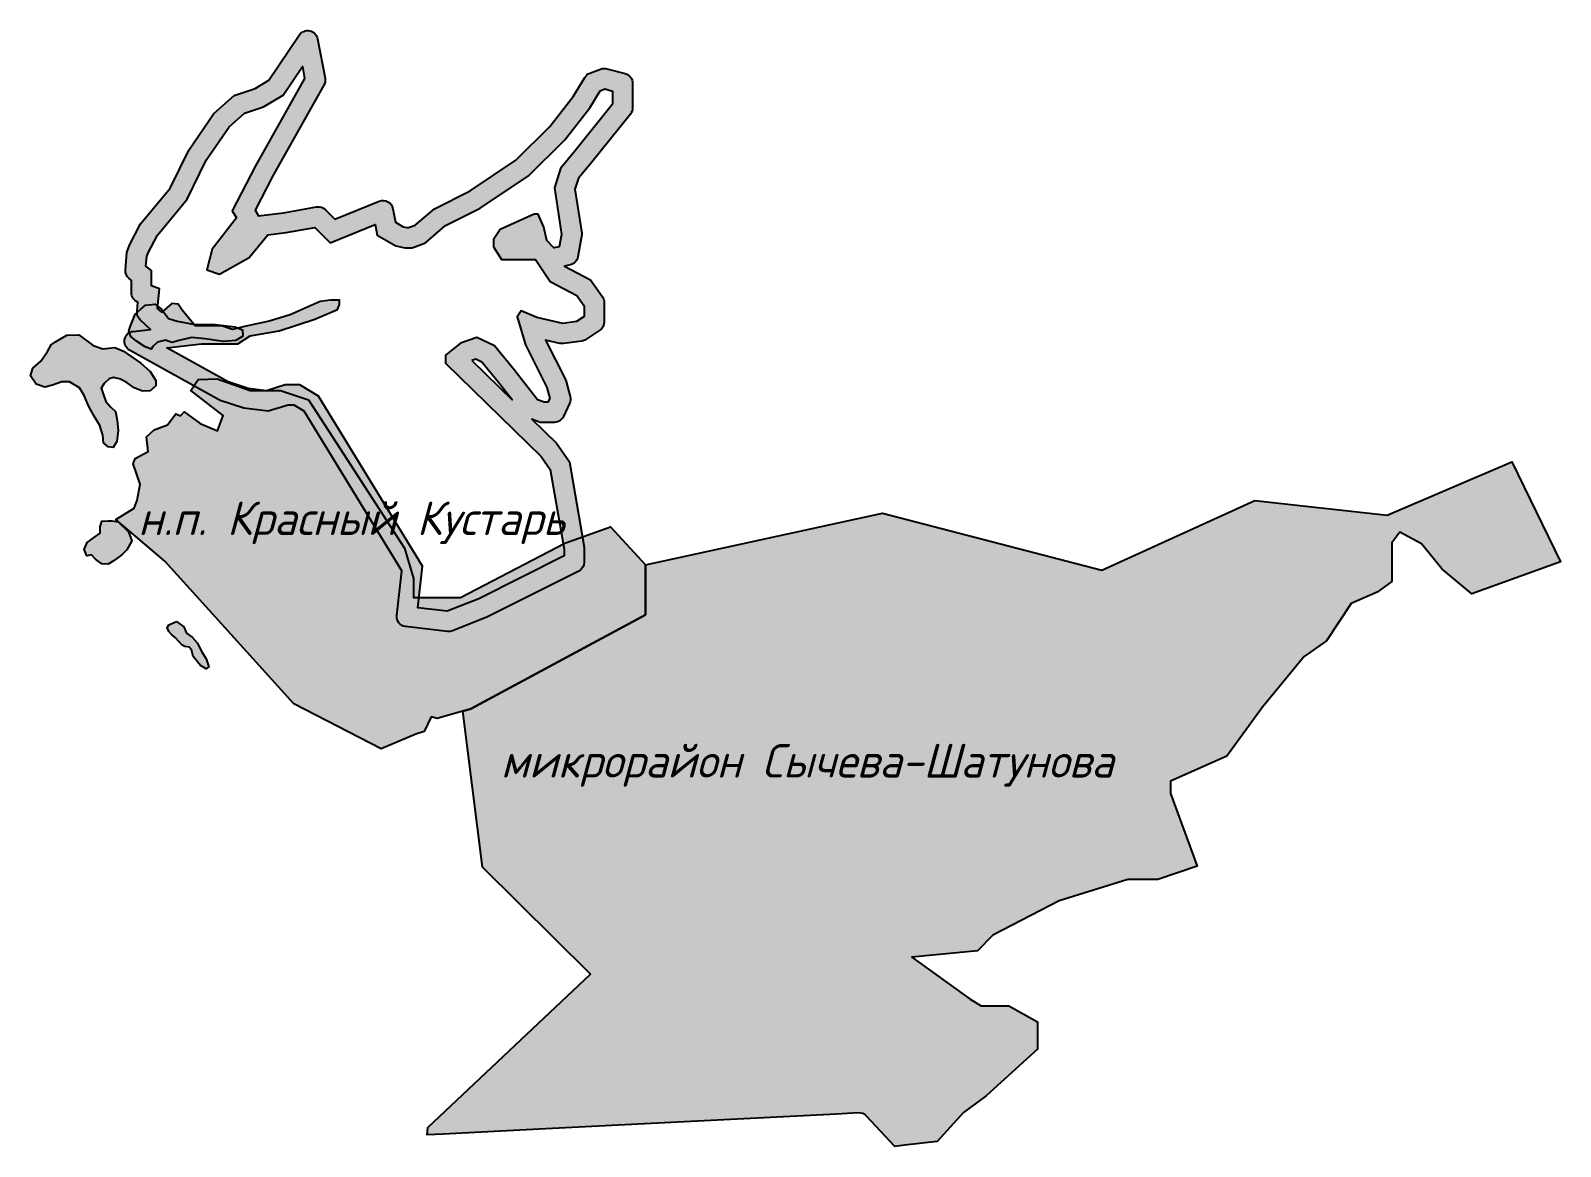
# Model space of a CAD drawing. Header units: millimetres. Extents: x 2240590 to 2246773, y 376344 to 383836.
# Drawn here: x 2244344 to 2246624, y 378895 to 380558 of the extents above; entities that cross this region are included whole.
import ezdxf

# ---------------------------------------------------------------- set-up
doc = ezdxf.new("R2010")
doc.units = ezdxf.units.MM
doc.layers.add('граница_н_п', color=7, linetype='Continuous', true_color=0x000000, transparency=0.5)
doc.layers.add('граница_н_п_штриховка', color=190, linetype='Continuous', transparency=0.8)
doc.layers.add('обозначения н_п', color=7, linetype='Continuous', lineweight=50)
doc.layers.add('ограничения_лесозащитная полоса', color=109, linetype='Continuous')
doc.layers.add('пруды_штриховка', color=127, linetype='Continuous')
doc.layers.add('пруды', color=7, linetype='Continuous', true_color=0x000000)
doc.styles.add('GOST-2.304_Type-B_italic', font='GOST Common Italic.ttf')

msp = doc.modelspace()

# ---------------------------------------------------------------- hatches: boundary and pattern name
at = {"layer": 'граница_н_п_штриховка'}
h = msp.add_hatch(color=256, dxfattribs=at)
h.dxf.hatch_style = 1
h.paths.add_polyline_path([(2244593.790165911, 380038.3515485144), (2244621.779379082, 380039.0317223003), (2244671.371025504, 380022.1297256176), (2244716.453905037, 380022.1297256176), (2244758.344622036, 380008.1460137536), (2244793.902341123, 379953.0450348335), (2244901.294589169, 379786.6277800775), (2244914.819692497, 379741.5557206675), (2244914.819692497, 379713.385657941), (2244984.698195685, 379713.385657941), (2245140.234888387, 379794.5153648776), (2245207.958605048, 379818.8321917471), (2245260.253168063, 379762.1934209081), (2245260.253168063, 379687.2558896181), (2245000.099701679, 379547.2554150318), (2244949.809608823, 379532.8572434604), (2244940.961972989, 379535.3844897067), (2244930.535569913, 379513.5880204508), (2244918.092010786, 379509.7268669272), (2244866.475482611, 379487.7747831653), (2244736.29633319, 379555.0152765098), (2244619.280539613, 379684.2589286467), (2244543.744625553, 379767.6881573205), (2244471.085909021, 379829.5405824318), (2244498.527867145, 379846.6034455363), (2244502.834445246, 379858.6099244441), (2244507.08030153, 379882.222266929), (2244496.730501361, 379912.7334300561), (2244499.649819488, 379920.4282396643), (2244519.287255118, 379930.7753474071), (2244516.899486436, 379953.0615408246), (2244528.045209498, 379963.1435685167), (2244547.948886941, 379970.5725492605), (2244560.601445248, 379987.1490381954), (2244567.571375662, 379984.3282569776), (2244572.881265017, 379990.3007950698), (2244596.445066755, 379972.7149052636), (2244622.33217863, 379961.9312391322), (2244630.862522494, 379984.8297997699), (2244582.577314914, 380021.7486117444)])
h = msp.add_hatch(color=256, dxfattribs=at)
h.dxf.hatch_style = 1
edge = h.paths.add_edge_path()
edge.add_line((2245260.253168063, 379762.1934209081), (2245613.645582523, 379838.82365893))
edge.add_line((2245613.645582523, 379838.82365893), (2245940.617239797, 379753.8560898704))
edge.add_line((2245940.617239797, 379753.8560898704), (2246168.46435909, 379858.1188979935))
edge.add_line((2246168.46435909, 379858.1188979935), (2246365.856827155, 379835.8826547426))
edge.add_line((2246365.856827155, 379835.8826547426), (2246551.463371729, 379915.6567987511))
edge.add_line((2246551.463371729, 379915.6567987511), (2246623.927854001, 379766.6234027728))
edge.add_line((2246623.927854001, 379766.6234027728), (2246492.111999393, 379719.0153251874))
edge.add_line((2246492.111999393, 379719.0153251874), (2246447.25258933, 379756.2740485888))
edge.add_line((2246447.25258933, 379756.2740485888), (2246416.887009902, 379793.5320231766))
edge.add_line((2246416.887009902, 379793.5320231766), (2246384.450349423, 379810.7816956302))
edge.add_line((2246384.450349423, 379810.7816956302), (2246372.717960189, 379794.9120868305))
edge.add_line((2246372.717960189, 379794.9120868305), (2246372.717960189, 379757.653363429))
edge.add_line((2246372.717960189, 379757.653363429), (2246372.717960189, 379736.9546550611))
edge.add_line((2246372.717960189, 379736.9546550611), (2246350.633902424, 379721.0850462614))
edge.add_line((2246350.633902424, 379721.0850462614), (2246311.985867152, 379704.5257800416))
edge.add_line((2246311.985867152, 379704.5257800416), (2246275.408912932, 379648.6380693463))
edge.add_line((2246275.408912932, 379648.6380693463), (2246242.281892102, 379625.1792336706))
edge.add_line((2246242.281892102, 379625.1792336706), (2246180.005596548, 379549.7280161806))
edge.add_line((2246180.005596548, 379549.7280161806), (2246126.864664822, 379476.5913818453))
edge.add_line((2246126.864664822, 379476.5913818453), (2246042.667793318, 379439.3326584438))
edge.add_line((2246042.667793318, 379439.3326584438), (2246042.667793318, 379421.3933285701))
edge.add_line((2246042.667793318, 379421.3933285701), (2246082.665721292, 379312.8093511801))
edge.add_line((2246082.665721292, 379312.8093511801), (2246024.003775124, 379292.8003002323))
edge.add_line((2246024.003775124, 379292.8003002323), (2245979.144365061, 379292.8003002323))
edge.add_line((2245979.144365061, 379292.8003002323), (2245876.706659718, 379260.945016509))
edge.add_line((2245876.706659718, 379260.945016509), (2245778.01689176, 379209.8871541956))
edge.add_line((2245778.01689176, 379209.8871541956), (2245755.242473644, 379186.4283185198))
edge.add_line((2245755.242473644, 379186.4283185198), (2245657.243066036, 379177.4590279898))
edge.add_line((2245657.243066036, 379177.4590279898), (2245744.033226219, 379114.4822979717))
edge.add_line((2245744.033226219, 379114.4822979717), (2245760.596269543, 379104.8226012079))
edge.add_line((2245760.596269543, 379104.8226012079), (2245802.004812035, 379104.8226012079))
edge.add_line((2245802.004812035, 379104.8226012079), (2245844.793141047, 379080.674108112))
edge.add_line((2245844.793141047, 379080.674108112), (2245844.793141047, 379039.9655999827))
edge.add_line((2245844.793141047, 379039.9655999827), (2245768.187430854, 378970.2787503754))
edge.add_line((2245768.187430854, 378970.2787503754), (2245734.370983855, 378945.4398510456))
edge.add_line((2245734.370983855, 378945.4398510456), (2245695.138410014, 378902.5061297258))
edge.add_line((2245695.138410014, 378902.5061297258), (2245646.590039461, 378896.8290514674))
edge.add_line((2245646.590039461, 378896.8290514674), (2245632.094591144, 378895.1340039601))
edge.add_line((2245632.094591144, 378895.1340039601), (2245589.820271935, 378940.2522901727))
edge.add_arc((2245578.707017146, 378929.735052269), 15.30087334552669, 43.42164420943369, 94.90023911782505)
edge.add_line((2245577.4, 378944.98), (2245544.969989534, 378943.3560057688))
edge.add_line((2245544.969989534, 378943.3560057688), (2245258.789996066, 378928.7299997995))
edge.add_line((2245258.789996066, 378928.7299997995), (2245082.638058826, 378919.755738077))
edge.add_line((2245082.638058826, 378919.755738077), (2244958.674707207, 378913.442446065))
edge.add_line((2244958.674707207, 378913.442446065), (2244934.910322976, 378912.2337235112))
edge.add_line((2244934.910322976, 378912.2337235112), (2244935.717618822, 378923.1044321565))
edge.add_line((2244935.717618822, 378923.1044321565), (2245178.487339226, 379152.0837870601))
edge.add_line((2245178.487339226, 379152.0837870601), (2245017.51274054, 379311.2216582668))
edge.add_line((2245017.51274054, 379311.2216582668), (2244988.284213646, 379543.8726130875))
edge.add_line((2244988.284213646, 379543.8726130875), (2245000.099701679, 379547.2554150318))
edge.add_line((2245000.099701679, 379547.2554150318), (2245260.253168063, 379687.2558896181))
edge.add_line((2245260.253168063, 379687.2558896181), (2245260.253168063, 379762.1934209081))
at = {"layer": 'ограничения_лесозащитная полоса', "transparency": 33554559}
h = msp.add_hatch(color=256, dxfattribs=at)
h.dxf.hatch_style = 1
edge = h.paths.add_edge_path()
edge.add_line((2244487.574387389, 380227.5892836559), (2244491.212191816, 380238.7086579123))
edge.add_line((2244491.212191816, 380238.7086579123), (2244507.888066798, 380270.149971678))
edge.add_line((2244507.888066798, 380270.149971678), (2244552.096676644, 380323.667982469))
edge.add_line((2244552.096676644, 380323.667982469), (2244579.607465999, 380380.3527397751))
edge.add_line((2244579.607465999, 380380.3527397751), (2244617.058413113, 380434.6537945484))
edge.add_line((2244617.058413113, 380434.6537945484), (2244647.411098104, 380461.7937774534))
edge.add_line((2244647.411098104, 380461.7937774534), (2244678.54744411, 380472.034352816))
edge.add_line((2244678.54744411, 380472.034352816), (2244699.036077608, 380484.4628330564))
edge.add_line((2244699.036077608, 380484.4628330564), (2244744.419678028, 380551.7507877412))
edge.add_arc((2244756.855472781, 380543.3632369143), 15.0000000000747, 10.781118066215925, 146.0015790617493, ccw=False)
edge.add_line((2244771.590707019, 380546.1691007608), (2244782.786893621, 380487.371368167))
edge.add_arc((2244768.051659382, 380484.5655043201), 14.99999999986494, -29.405367404366473, 10.781118067526393, ccw=False)
edge.add_line((2244781.119176682, 380477.2007238333), (2244705.35882639, 380342.7772077787))
edge.add_line((2244705.35882639, 380342.7772077787), (2244678.857302503, 380290.685342937))
edge.add_line((2244678.857302503, 380290.685342937), (2244683.824068928, 380282.4062329875))
edge.add_line((2244683.824068928, 380282.4062329875), (2244720.642238707, 380286.918669553))
edge.add_line((2244720.642238707, 380286.918669553), (2244770.218117923, 380295.5182685487))
edge.add_arc((2244772.781784526, 380280.7389717604), 15.00000000014625, 45.01274088882798, 99.84079694548859, ccw=False)
edge.add_line((2244783.386027386, 380291.3479318109), (2244797.344965565, 380277.3952003636))
edge.add_line((2244797.344965565, 380277.3952003636), (2244863.508426381, 380304.092048917))
edge.add_arc((2244869.121212452, 380290.181742216), 14.99999999993665, 10.215397849164617, 111.97399542299931, ccw=False)
edge.add_line((2244883.883432184, 380292.8419806625), (2244887.535393151, 380272.5764851703))
edge.add_line((2244887.535393151, 380272.5764851703), (2244899.291255659, 380265.9749465426))
edge.add_line((2244899.291255659, 380265.9749465426), (2244904.777713744, 380264.7648739009))
edge.add_line((2244904.777713744, 380264.7648739009), (2244907.260549814, 380264.7648739009))
edge.add_line((2244907.260549814, 380264.7648739009), (2244916.942444297, 380268.336545185))
edge.add_line((2244916.942444297, 380268.336545185), (2244945.678600691, 380292.8580665878))
edge.add_line((2244945.678600691, 380292.8580665878), (2244998.859893121, 380319.7350908571))
edge.add_line((2244998.859893121, 380319.7350908571), (2245067.048310898, 380365.438229159))
edge.add_line((2245067.048310898, 380365.438229159), (2245117.898031079, 380415.5792618417))
edge.add_line((2245117.898031079, 380415.5792618417), (2245152.674199294, 380460.2424956523))
edge.add_line((2245152.674199294, 380460.2424956523), (2245169.937085206, 380488.5818948278))
edge.add_arc((2245182.747489656, 380480.7784636702), 15.00000000027783, 111.2472361029833, 148.6524035685549, ccw=False)
edge.add_line((2245177.311593476, 380494.7588439487), (2245193.538233433, 380501.068138002))
edge.add_arc((2245198.974129613, 380487.0877577241), 14.99999999980373, 74.83020165543383, 111.24723610544689, ccw=False)
edge.add_line((2245202.899336579, 380501.5650762006), (2245230.037757545, 380494.2070893474))
edge.add_arc((2245226.112550579, 380479.7297708706), 15.00000000000735, 4.446860657481011e-10, 74.83020165394981, ccw=False)
edge.add_line((2245241.112550579, 380479.7297708708), (2245241.112550579, 380443.2545090175))
edge.add_arc((2245226.112550579, 380443.2545090171), 15, -38.7514179238367, 1.3340013538254425e-09, ccw=False)
edge.add_line((2245237.810585472, 380433.865367435), (2245178.190562457, 380359.584124212))
edge.add_line((2245178.190562457, 380359.584124212), (2245160.528844918, 380338.3314572293))
edge.add_line((2245160.528844918, 380338.3314572293), (2245155.223530287, 380321.7800384502))
edge.add_line((2245155.223530287, 380321.7800384502), (2245165.238282691, 380256.4750667734))
edge.add_arc((2245150.411611388, 380254.2013433757), 15.0000000003432, -10.20544223065292, 8.718591396657075, ccw=False)
edge.add_line((2245165.174293136, 380251.5436700278), (2245159.681757361, 380221.0340674522))
edge.add_arc((2245144.919075613, 380223.6917408006), 14.99999999997946, 282.43738614328765, 349.79455776706254, ccw=False)
edge.add_line((2245148.14966418, 380209.0437615027), (2245139.454007923, 380207.1259483277))
edge.add_line((2245139.454007923, 380207.1259483277), (2245178.164705853, 380186.9158716927))
edge.add_line((2245178.164705853, 380186.9158716927), (2245196.151770548, 380161.7238745712))
edge.add_arc((2245183.944114146, 380153.0076181978), 15.000000000012, -4.446860657481011e-10, 35.526804573082984, ccw=False)
edge.add_line((2245198.944114146, 380153.0076181976), (2245198.944114146, 380124.2731942366))
edge.add_arc((2245183.944114146, 380124.2731942364), 14.99999999953434, -56.45951700147111, 4.446860657481011e-10, ccw=False)
edge.add_line((2245192.232004734, 380111.7707596897), (2245171.452540125, 380097.9960081786))
edge.add_arc((2245163.164649536, 380110.4984427254), 15.00000000009839, 278.0342011302767, 303.5404829997657, ccw=False)
edge.add_line((2245165.261112375, 380095.6456704735), (2245138.36616274, 380091.8494591331))
edge.add_arc((2245136.269699901, 380106.7022313854), 15.00000000042624, 256.91457096034287, 278.0342011300592, ccw=False)
edge.add_line((2245132.873645795, 380092.0917277487), (2245111.512489191, 380097.0568983824))
edge.add_line((2245111.512489191, 380097.0568983824), (2245140.940897127, 380038.2111739199))
edge.add_arc((2245127.524995034, 380031.5019585402), 14.99999999978887, 15.099358012506173, 26.56937072015961, ccw=False)
edge.add_line((2245142.007128279, 380035.4093639007), (2245148.132765159, 380012.7057328936))
edge.add_arc((2245133.650631914, 380008.7983275326), 14.99999999991451, -24.986080671014577, 15.09935801443811, ccw=False)
edge.add_line((2245147.246788369, 380002.4623564442), (2245138.202300821, 379983.0540816831))
edge.add_arc((2245124.606144366, 379989.3900527715), 14.99999999991061, 270, 335.01391932898537, ccw=False)
edge.add_line((2245124.606144366, 379974.3900527715), (2245103.625929457, 379974.3900527715))
edge.add_line((2245103.625929457, 379974.3900527715), (2245090.81621631, 379979.2552459617))
edge.add_line((2245090.81621631, 379979.2552459617), (2245127.819608824, 379943.1682044939))
edge.add_line((2245127.819608824, 379943.1682044939), (2245146.888188296, 379915.7234542661))
edge.add_line((2245146.888188296, 379915.7234542661), (2245169.034027997, 379788.1897010021))
edge.add_line((2245169.034027997, 379788.1897010021), (2245169.034027997, 379766.1953444514))
edge.add_arc((2245154.034027997, 379766.1953444515), 15, 296.7501789977348, 359.9999999997777, ccw=False)
edge.add_line((2245160.785546459, 379752.8006813927), (2245024.100381939, 379683.9051513087))
edge.add_line((2245024.100381939, 379683.9051513087), (2244972.477486082, 379663.638840131))
edge.add_arc((2244966.996007276, 379677.6014111728), 15.00000000017596, 263.38801059028134, 291.4341662376439, ccw=False)
edge.add_line((2244965.268832038, 379662.7011807819), (2244902.823896118, 379669.9395485271))
edge.add_arc((2244904.551071356, 379684.8397789179), 14.99999999998778, 173.5619329811462, 263.38801059197147, ccw=False)
edge.add_line((2244889.64566675, 379686.521716345), (2244897.161794762, 379753.1299785201))
edge.add_line((2244897.161794762, 379753.1299785201), (2244751.529722642, 379991.3262449102))
edge.add_line((2244751.529722642, 379991.3262449102), (2244736.747974922, 380000.1306625191))
edge.add_line((2244736.747974922, 380000.1306625191), (2244728.012719807, 380000.1306625191))
edge.add_line((2244728.012719807, 380000.1306625191), (2244698.204537921, 379991.0994191587))
edge.add_line((2244698.204537921, 379991.0994191587), (2244661.808243902, 379995.4318297111))
edge.add_line((2244661.808243902, 379995.4318297111), (2244626.258087575, 380007.0004623404))
edge.add_line((2244626.258087575, 380007.0004623404), (2244491.42950406, 380082.052678294))
edge.add_arc((2244498.725097985, 380095.1589481402), 15.00000000008931, 96.4578690611553, 240.8975378441168, ccw=False)
edge.add_line((2244497.03800919, 380110.063770561), (2244522.817801228, 380112.9818058841))
edge.add_line((2244522.817801228, 380112.9818058841), (2244507.352452366, 380127.1833309149))
edge.add_arc((2244517.498005569, 380138.231758414), 14.9999999998372, 174.6684584802345, 227.4393542476022, ccw=False)
edge.add_line((2244502.562900114, 380139.6255392624), (2244503.867521039, 380153.605248567))
edge.add_line((2244503.867521039, 380153.605248567), (2244503.861638463, 380153.6075615026))
edge.add_arc((2244509.350378375, 380167.5672797724), 14.9999999999565, 179.999999999333, 248.536034578753, ccw=False)
edge.add_line((2244494.350378375, 380167.5672797726), (2244494.350378375, 380186.0724654421))
edge.add_line((2244494.350378375, 380186.0724654421), (2244490.962544142, 380188.687693144))
edge.add_arc((2244500.128452903, 380200.5614506199), 15.00000000003308, 174.6932582750593, 232.3337703364052, ccw=False)
edge.add_line((2244485.192745565, 380201.9487668556), (2244487.574387389, 380227.5892836559))
h.paths.add_polyline_path([(2244517.134350677, 380221.4615968278), (2244518.92332922, 380226.9298187605), (2244532.961039883, 380253.3970395805), (2244577.515983311, 380307.334314501), (2244605.599820531, 380365.1998114357), (2244639.722662603, 380414.6753643702), (2244662.736525014, 380435.2533077246), (2244691.17623431, 380444.6069738958), (2244720.225494762, 380462.2283618512), (2244748.931226086, 380504.7888887959), (2244752.29, 380487.1500000001), (2244678.91, 380356.9500000001), (2244644.589999999, 380289.49), (2244650.604208138, 380279.4649079833), (2244614.460554308, 380232.6748740117), (2244606.636177724, 380201.5821534365), (2244625.559915805, 380195.275487104), (2244669.714503148, 380219.9020413549), (2244697.349893461, 380253.8394840016), (2244725.033374596, 380257.2323727107), (2244767.68, 380264.6300000001), (2244790.169999999, 380242.1500000001), (2244857.629999999, 380269.3700000001), (2244860.518442456, 380253.3414284724), (2244888.483254894, 380237.6377070821), (2244901.508653773, 380234.7648739009), (2244912.617633435, 380234.7648739009), (2244932.345690498, 380242.0425957376), (2244962.418083168, 380267.7043721559), (2245014.033961396, 380293.790259663), (2245086.099259002, 380342.0918682154), (2245140.361334658, 380395.5976987142), (2245177.400885027, 380443.1678073053), (2245192.916186166, 380468.638305956), (2245199.811207634, 380471.3192502585), (2245211.112550579, 380468.2551393097), (2245211.112550579, 380448.5296959102), (2245154.954494304, 380378.5617551722), (2245133.736824059, 380353.0301454137), (2245124.499779607, 380324.2125913847), (2245135.205998642, 380254.3986506386), (2245131.927406917, 380236.1869293811), (2245123.670212944, 380234.3658183665), (2245113.105861831, 380245.414095559), (2245108.855835521, 380265.4469278312), (2245100.477212224, 380284.5080934881), (2245094.284316744, 380284.5080934881), (2245043.653098078, 380261.7735391369), (2245034.008483917, 380247.152706578), (2245034.008483917, 380236.2651515992), (2245045.520224204, 380217.2895414933), (2245096.233197267, 380217.2895414933), (2245118.323715914, 380184.3152099068), (2245157.919293421, 380163.6431554464), (2245168.944114146, 380148.2022118198), (2245168.944114146, 380132.3261571054), (2245157.706491538, 380124.8767130555), (2245136.942077282, 380121.9458243219), (2245098.588445228, 380130.8607127386), (2245074.821961467, 380140.5309344485), (2245068.959690382, 380131.8598793523), (2245081.575115012, 380089.8484371334), (2245113.435283955, 380026.140107175), (2245117.74301925, 380010.1742191318), (2245115.047528731, 380004.3900527715), (2245109.131155471, 380004.3900527715), (2245099.219637254, 380008.1544970166), (2245064.844318371, 380052.4893835569), (2245035.567828789, 380088.5944371998), (2245008.989234268, 380101.0843254271), (2244984.654076549, 380092.3986036649), (2244962.366385535, 380074.6494934941), (2244962.366385535, 380062.6197719091), (2245104.819813365, 379923.6940570464), (2245118.465583836, 379904.0541691979), (2245139.034027997, 379785.6043421394), (2245139.034027997, 379775.4323982338), (2245011.841019956, 379711.3213460746), (2244965.001762529, 379692.9330137153), (2244921.133315572, 379698.0180690015), (2244928.126923222, 379759.995732385), (2244773.255243128, 380013.3043300771), (2244745.005492576, 380030.1306625191), (2244723.567806825, 380030.1306625191), (2244695.515228638, 380021.631329636), (2244668.285003493, 380024.8726627977), (2244638.307590194, 380034.6278289475), (2244546.890546199, 380085.5150484741), (2244598.434288195, 380091.3493259427), (2244652.571327716, 380091.3493259427), (2244671.308713865, 380103.4688808563), (2244714.418528121, 380110.8229915778), (2244767.540851318, 380127.9823795577), (2244801.317439479, 380142.5586010077), (2244804.38202705, 380149.9127117293), (2244804.38202705, 380156.6538780389), (2244790.897360829, 380156.6538780389), (2244775.599670654, 380154.5431003729), (2244730.552998581, 380134.8995458579), (2244699.375719298, 380125.2604908129), (2244662.729311391, 380117.0447134704), (2244644.603451346, 380112.9810674329), (2244628.475421831, 380118.4802133944), (2244589.092646207, 380118.4802133944), (2244569.811833779, 380141.6541566112), (2244563.934605845, 380150.4331891742), (2244554.341016649, 380151.6274894162), (2244539.446087101, 380138.4421567813), (2244533.124548675, 380144.2471009183), (2244535.83326417, 380173.272432714), (2244524.350378375, 380177.7873213637), (2244524.350378375, 380200.8127645884), (2244515.827482616, 380207.3919864621)], flags=16)
h.paths.add_polyline_path([(2245001.351365791, 380066.5045912593), (2245061.49160506, 380007.8536633051), (2245041.33634154, 380033.8485151461), (2245016.592040269, 380064.3642749764), (2245007.424612197, 380068.672258676)], flags=16)
at = {"layer": 'пруды_штриховка'}
h = msp.add_hatch(color=256, dxfattribs=at)
h.dxf.hatch_style = 1
h.paths.add_polyline_path([(2244492.110324539, 380117.0371102106), (2244495.165525966, 380124.4824005367), (2244499.748527663, 380135.7455521974), (2244508.722957355, 380143.3816843987), (2244515.215310277, 380149.1087835497), (2244529.154691734, 380150.4450862083), (2244538.893021561, 380143.1908425235), (2244549.586027001, 380129.0640389043), (2244562.570732845, 380125.2459728036), (2244588.588836183, 380120.0314028519), (2244618.820363618, 380120.3367088991), (2244648.440850767, 380116.6732410987), (2244659.739708038, 380112.0938551567), (2244660.045028625, 380102.9350832726), (2244649.662532226, 380096.5238610475), (2244631.645823822, 380094.6920247643), (2244604.16258078, 380098.6607986118), (2244583.70290857, 380100.7979409422), (2244565.38087958, 380096.5238610475), (2244554.387742007, 380093.4708005755), (2244544.921207369, 380096.8291670947), (2244533.011708925, 380094.0814126699), (2244526.293857791, 380087.6703952106), (2244523.545573398, 380083.701416597), (2244514.689679934, 380087.0597831162), (2244501.558899143, 380095.6079429059), (2244493.314045963, 380102.6297772254), (2244490.260440984, 380110.5673249207)])
h = msp.add_hatch(color=256, dxfattribs=at)
h.dxf.hatch_style = 1
h.paths.add_polyline_path([(2244380.833143565, 380094.2276155656), (2244398.115087001, 380104.3066056765), (2244415.877561139, 380104.7865770881), (2244437.00055729, 380088.9483395704), (2244451.470358433, 380084.0159371124), (2244469.543341612, 380086.1237979105), (2244482.194389926, 380080.7032334025), (2244508.09914549, 380062.6346850424), (2244521.955112564, 380050.2879119184), (2244530.690474242, 380036.7365006483), (2244530.690474242, 380028.9066598483), (2244521.955112564, 380021.3780297764), (2244510.810312478, 380020.7758130863), (2244498.460194521, 380025.8951668664), (2244487.917654259, 380033.4237969384), (2244477.977373822, 380038.5433554844), (2244467.43483356, 380041.2536377384), (2244460.808379047, 380039.4467829023), (2244453.578866486, 380032.2193635583), (2244449.060920025, 380025.2929501763), (2244452.073017369, 380017.1621034143), (2244456.290033474, 380005.7187577083), (2244463.217817455, 379997.5879109463), (2244470.447330016, 379990.6614975643), (2244472.856768425, 379977.7123029843), (2244474.652372764, 379962.2647589194), (2244472.543864712, 379946.0030653954), (2244466.820999491, 379936.9687912154), (2244459.290556574, 379937.8722186334), (2244452.362373481, 379943.8949998314), (2244451.458784189, 379955.3385503034), (2244447.241768084, 379969.7933889914), (2244438.807735875, 379983.6460109894), (2244430.373703666, 379999.0042770955), (2244423.746850041, 380014.3625432015), (2244416.819066059, 380025.8058889075), (2244402.059509693, 380034.8403678535), (2244390.312050671, 380034.8403678535), (2244376.456083597, 380030.0220200355), (2244365.310884399, 380027.0105270536), (2244352.358506618, 380031.5276641436), (2244343.924474408, 380043.8746420336), (2244347.237901221, 380055.0167770116), (2244358.985360242, 380065.8581107936), (2244368.92564068, 380080.0117387536), (2244374.347575545, 380089.9494403517)])
h = msp.add_hatch(color=256, dxfattribs=at)
h.dxf.hatch_style = 1
h.paths.add_polyline_path([(2244474.223327495, 379826.2708795735), (2244489.649400698, 379811.1571040244), (2244494.585616407, 379797.8940032269), (2244487.489806326, 379784.6309024293), (2244480.393597132, 379777.2282034231), (2244468.361571341, 379768.2832072019), (2244459.722794738, 379763.0397652497), (2244450.158876802, 379763.3481427863), (2244440.903073235, 379770.442464256), (2244434.732803599, 379776.9198258865), (2244427.945506999, 379775.6859062081), (2244423.626318254, 379784.9392799659), (2244428.25402048, 379795.1179910995), (2244439.360505826, 379803.137445179), (2244447.382255465, 379809.3064292729), (2244447.382255465, 379818.8681805673), (2244450.158876802, 379827.1962169494), (2244459.105767774, 379827.504594486), (2244465.276436523, 379827.504594486)])
h = msp.add_hatch(color=256, dxfattribs=at)
h.dxf.hatch_style = 1
h.paths.add_polyline_path([(2244561.515481039, 379677.3230960306), (2244572.387687712, 379669.5589851039), (2244576.425901696, 379659.9315039362), (2244584.813237815, 379654.3413932128), (2244591.957739546, 379645.6455971656), (2244599.102640389, 379632.2913755156), (2244605.626124037, 379622.0428391894), (2244609.35382898, 379609.9309326222), (2244605.626124037, 379607.1358772605), (2244597.238787918, 379612.1047280595), (2244586.366581245, 379625.4589497095), (2244583.88131158, 379635.0864308772), (2244580.464115679, 379639.4344312839), (2244573.630122989, 379640.3661164044), (2244569.902418047, 379642.2294866455), (2244564.621768787, 379647.8195973689), (2244559.340720415, 379653.7201332884), (2244554.370580196, 379657.4470785366), (2244550.021857172, 379662.7265592978), (2244547.226078466, 379668.6272999833), (2244549.710949019, 379672.6644656618)])

# ---------------------------------------------------------------- linework, layer by layer
at = {"layer": 'граница_н_п'}
msp.add_lwpolyline([(2244593.790165911, 380038.3515485144), (2244621.779379082, 380039.0317223003), (2244671.371025504, 380022.1297256176), (2244716.453905037, 380022.1297256176), (2244758.344622036, 380008.1460137536), (2244793.902341123, 379953.0450348335), (2244901.294589169, 379786.6277800775), (2244914.819692497, 379741.5557206675), (2244914.819692497, 379713.385657941), (2244984.698195685, 379713.385657941), (2245140.234888387, 379794.5153648776), (2245207.958605048, 379818.8321917471), (2245260.253168063, 379762.1934209081), (2245260.253168063, 379687.2558896181), (2245000.099701679, 379547.2554150318), (2244949.809608823, 379532.8572434604), (2244940.961972989, 379535.3844897067), (2244930.535569913, 379513.5880204508), (2244918.092010786, 379509.7268669272), (2244866.475482611, 379487.7747831653), (2244736.29633319, 379555.0152765098), (2244619.280539613, 379684.2589286467), (2244543.744625553, 379767.6881573205), (2244471.085909021, 379829.5405824318), (2244498.527867145, 379846.6034455363), (2244502.834445246, 379858.6099244441), (2244507.08030153, 379882.222266929), (2244496.730501361, 379912.7334300561), (2244499.649819488, 379920.4282396643), (2244519.287255118, 379930.7753474071), (2244516.899486436, 379953.0615408246), (2244528.045209498, 379963.1435685167), (2244547.948886941, 379970.5725492605), (2244560.601445248, 379987.1490381954), (2244567.571375662, 379984.3282569776), (2244572.881265017, 379990.3007950698), (2244596.445066755, 379972.7149052636), (2244622.33217863, 379961.9312391322), (2244630.862522494, 379984.8297997699), (2244582.577314914, 380021.7486117444)], close=True, dxfattribs=at)
msp.add_lwpolyline([(2245260.253168063, 379762.1934209081), (2245613.645582523, 379838.82365893), (2245940.617239797, 379753.8560898704), (2246168.46435909, 379858.1188979935), (2246365.856827155, 379835.8826547426), (2246551.463371729, 379915.6567987511), (2246623.927854001, 379766.6234027728), (2246492.111999393, 379719.0153251874), (2246447.25258933, 379756.2740485888), (2246416.887009902, 379793.5320231766), (2246384.450349423, 379810.7816956302), (2246372.717960189, 379794.9120868305), (2246372.717960189, 379757.653363429), (2246372.717960189, 379736.9546550611), (2246350.633902424, 379721.0850462614), (2246311.985867152, 379704.5257800416), (2246275.408912932, 379648.6380693463), (2246242.281892102, 379625.1792336706), (2246180.005596548, 379549.7280161806), (2246126.864664822, 379476.5913818453), (2246042.667793318, 379439.3326584438), (2246042.667793318, 379421.3933285701), (2246082.665721292, 379312.8093511801), (2246024.003775124, 379292.8003002323), (2245979.144365061, 379292.8003002323), (2245876.706659718, 379260.945016509), (2245778.01689176, 379209.8871541956), (2245755.242473644, 379186.4283185198), (2245657.243066036, 379177.4590279898), (2245744.033226219, 379114.4822979717), (2245760.596269543, 379104.8226012079), (2245802.004812035, 379104.8226012079), (2245844.793141047, 379080.674108112), (2245844.793141047, 379039.9655999827), (2245768.187430854, 378970.2787503754), (2245734.370983855, 378945.4398510456), (2245695.138410014, 378902.5061297258), (2245646.590039461, 378896.8290514674), (2245632.094591144, 378895.1340039601), (2245589.820271935, 378940.2522901727, 0.2284731251616613), (2245577.4, 378944.98), (2245544.969989534, 378943.3560057688), (2245258.789996066, 378928.7299997995), (2245082.638058826, 378919.755738077), (2244958.674707207, 378913.442446065), (2244934.910322976, 378912.2337235112), (2244935.717618822, 378923.1044321565), (2245178.487339226, 379152.0837870601), (2245017.51274054, 379311.2216582668), (2244988.284213646, 379543.8726130875), (2245000.099701679, 379547.2554150318), (2245260.253168063, 379687.2558896181)], format="xyb", close=True, dxfattribs=at)
at = {"layer": 'ограничения_лесозащитная полоса'}
msp.add_lwpolyline([(2244487.574387389, 380227.5892836559), (2244491.212191816, 380238.7086579123), (2244507.888066798, 380270.149971678), (2244552.096676644, 380323.667982469), (2244579.607465999, 380380.3527397751), (2244617.058413113, 380434.6537945484), (2244647.411098104, 380461.7937774534), (2244678.54744411, 380472.034352816), (2244699.036077608, 380484.4628330564), (2244744.419678028, 380551.7507877412, -0.6695709472807002), (2244771.590707019, 380546.1691007608), (2244782.786893621, 380487.371368167, -0.1771660964608388), (2244781.119176682, 380477.2007238333), (2244705.35882639, 380342.7772077787), (2244678.857302503, 380290.685342937), (2244683.824068928, 380282.4062329875), (2244720.642238707, 380286.918669553), (2244770.218117923, 380295.5182685487, -0.2439034192644825), (2244783.386027386, 380291.3479318109), (2244797.344965565, 380277.3952003636), (2244863.508426381, 380304.092048917, -0.4756832291667225), (2244883.883432184, 380292.8419806625), (2244887.535393151, 380272.5764851703), (2244899.291255659, 380265.9749465426), (2244904.777713744, 380264.7648739009), (2244907.260549814, 380264.7648739009), (2244916.942444297, 380268.336545185), (2244945.678600691, 380292.8580665878), (2244998.859893121, 380319.7350908571), (2245067.048310898, 380365.438229159), (2245117.898031079, 380415.5792618417), (2245152.674199294, 380460.2424956523), (2245169.937085206, 380488.5818948278, -0.1646756331684194), (2245177.311593476, 380494.7588439487), (2245193.538233433, 380501.068138002, -0.160250283412101), (2245202.899336579, 380501.5650762006), (2245230.037757545, 380494.2070893474, -0.3386282098204306), (2245241.112550579, 380479.7297708708), (2245241.112550579, 380443.2545090175, -0.1707149653173916), (2245237.810585472, 380433.865367435), (2245178.190562457, 380359.584124212), (2245160.528844918, 380338.3314572293), (2245155.223530287, 380321.7800384502), (2245165.238282691, 380256.4750667734, -0.08275984697761755), (2245165.174293136, 380251.5436700278), (2245159.681757361, 380221.0340674522, -0.3026662588368157), (2245148.14966418, 380209.0437615027), (2245139.454007923, 380207.1259483277), (2245178.164705853, 380186.9158716927), (2245196.151770548, 380161.7238745712, -0.1562686302583564), (2245198.944114146, 380153.0076181976), (2245198.944114146, 380124.2731942366, -0.251458733068094), (2245192.232004734, 380111.7707596897), (2245171.452540125, 380097.9960081786, -0.1117539236368561), (2245165.261112375, 380095.6456704735), (2245138.36616274, 380091.8494591331, -0.09241350929549165), (2245132.873645795, 380092.0917277487), (2245111.512489191, 380097.0568983824), (2245140.940897127, 380038.2111739199, -0.05008919886318879), (2245142.007128279, 380035.4093639007), (2245148.132765159, 380012.7057328936, -0.1767113932837222), (2245147.246788369, 380002.4623564442), (2245138.202300821, 379983.0540816831, -0.2915393150913849), (2245124.606144366, 379974.3900527715), (2245103.625929457, 379974.3900527715), (2245090.81621631, 379979.2552459617), (2245127.819608824, 379943.1682044939), (2245146.888188296, 379915.7234542661), (2245169.034027997, 379788.1897010021), (2245169.034027997, 379766.1953444514, -0.2832062834505843), (2245160.785546459, 379752.8006813927), (2245024.100381939, 379683.9051513087), (2244972.477486082, 379663.638840131, -0.1229889941601207), (2244965.268832038, 379662.7011807819), (2244902.823896118, 379669.9395485271, -0.4133247588433811), (2244889.64566675, 379686.521716345), (2244897.161794762, 379753.1299785201), (2244751.529722642, 379991.3262449102), (2244736.747974922, 380000.1306625191), (2244728.012719807, 380000.1306625191), (2244698.204537921, 379991.0994191587), (2244661.808243902, 379995.4318297111), (2244626.258087575, 380007.0004623404), (2244491.42950406, 380082.052678294, -0.729477703000046), (2244497.03800919, 380110.063770561), (2244522.817801228, 380112.9818058841), (2244507.352452366, 380127.1833309149, -0.2344139091835679), (2244502.562900114, 380139.6255392624), (2244503.867521039, 380153.605248567), (2244503.861638463, 380153.6075615026, -0.3082900274851788), (2244494.350378375, 380167.5672797726), (2244494.350378375, 380186.0724654421), (2244490.962544142, 380188.687693144, -0.2569447893069246), (2244485.192745565, 380201.9487668556)], format="xyb", close=True, dxfattribs=at)
for points in [[(2244517.134350677, 380221.4615968278), (2244518.92332922, 380226.9298187605), (2244532.961039883, 380253.3970395805), (2244577.515983311, 380307.334314501), (2244605.599820531, 380365.1998114357), (2244639.722662603, 380414.6753643702), (2244662.736525014, 380435.2533077246), (2244691.17623431, 380444.6069738958), (2244720.225494762, 380462.2283618512), (2244748.931226086, 380504.7888887959), (2244752.29, 380487.1500000001), (2244678.91, 380356.9500000001), (2244644.589999999, 380289.49), (2244650.604208138, 380279.4649079833), (2244614.460554308, 380232.6748740117), (2244606.636177724, 380201.5821534365), (2244625.559915805, 380195.275487104), (2244669.714503148, 380219.9020413549), (2244697.349893461, 380253.8394840016), (2244725.033374596, 380257.2323727107), (2244767.68, 380264.6300000001), (2244790.169999999, 380242.1500000001), (2244857.629999999, 380269.3700000001), (2244860.518442456, 380253.3414284724), (2244888.483254894, 380237.6377070821), (2244901.508653773, 380234.7648739009), (2244912.617633435, 380234.7648739009), (2244932.345690498, 380242.0425957376), (2244962.418083168, 380267.7043721559), (2245014.033961396, 380293.790259663), (2245086.099259002, 380342.0918682154), (2245140.361334658, 380395.5976987142), (2245177.400885027, 380443.1678073053), (2245192.916186166, 380468.638305956), (2245199.811207634, 380471.3192502585), (2245211.112550579, 380468.2551393097), (2245211.112550579, 380448.5296959102), (2245154.954494304, 380378.5617551722), (2245133.736824059, 380353.0301454137), (2245124.499779607, 380324.2125913847), (2245135.205998642, 380254.3986506386), (2245131.927406917, 380236.1869293811), (2245123.670212944, 380234.3658183665), (2245113.105861831, 380245.414095559), (2245108.855835521, 380265.4469278312), (2245100.477212224, 380284.5080934881), (2245094.284316744, 380284.5080934881), (2245043.653098078, 380261.7735391369), (2245034.008483917, 380247.152706578), (2245034.008483917, 380236.2651515992), (2245045.520224204, 380217.2895414933), (2245096.233197267, 380217.2895414933), (2245118.323715914, 380184.3152099068), (2245157.919293421, 380163.6431554464), (2245168.944114146, 380148.2022118198), (2245168.944114146, 380132.3261571054), (2245157.706491538, 380124.8767130555), (2245136.942077282, 380121.9458243219), (2245098.588445228, 380130.8607127386), (2245074.821961467, 380140.5309344485), (2245068.959690382, 380131.8598793523), (2245081.575115012, 380089.8484371334), (2245113.435283955, 380026.140107175), (2245117.74301925, 380010.1742191318), (2245115.047528731, 380004.3900527715), (2245109.131155471, 380004.3900527715), (2245099.219637254, 380008.1544970166), (2245064.844318371, 380052.4893835569), (2245035.567828789, 380088.5944371998), (2245008.989234268, 380101.0843254271), (2244984.654076549, 380092.3986036649), (2244962.366385535, 380074.6494934941), (2244962.366385535, 380062.6197719091), (2245104.819813365, 379923.6940570464), (2245118.465583836, 379904.0541691979), (2245139.034027997, 379785.6043421394), (2245139.034027997, 379775.4323982338), (2245011.841019956, 379711.3213460746), (2244965.001762529, 379692.9330137153), (2244921.133315572, 379698.0180690015), (2244928.126923222, 379759.995732385), (2244773.255243128, 380013.3043300771), (2244745.005492576, 380030.1306625191), (2244723.567806825, 380030.1306625191), (2244695.515228638, 380021.631329636), (2244668.285003493, 380024.8726627977), (2244638.307590194, 380034.6278289475), (2244546.890546199, 380085.5150484741), (2244598.434288195, 380091.3493259427), (2244652.571327716, 380091.3493259427), (2244671.308713865, 380103.4688808563), (2244714.418528121, 380110.8229915778), (2244767.540851318, 380127.9823795577), (2244801.317439479, 380142.5586010077), (2244804.38202705, 380149.9127117293), (2244804.38202705, 380156.6538780389), (2244790.897360829, 380156.6538780389), (2244775.599670654, 380154.5431003729), (2244730.552998581, 380134.8995458579), (2244699.375719298, 380125.2604908129), (2244662.729311391, 380117.0447134704), (2244644.603451346, 380112.9810674329), (2244628.475421831, 380118.4802133944), (2244589.092646207, 380118.4802133944), (2244569.811833779, 380141.6541566112), (2244563.934605845, 380150.4331891742), (2244554.341016649, 380151.6274894162), (2244539.446087101, 380138.4421567813), (2244533.124548675, 380144.2471009183), (2244535.83326417, 380173.272432714), (2244524.350378375, 380177.7873213637), (2244524.350378375, 380200.8127645884), (2244515.827482616, 380207.3919864621)], [(2245001.351365791, 380066.5045912593), (2245061.49160506, 380007.8536633051), (2245041.33634154, 380033.8485151461), (2245016.592040269, 380064.3642749764), (2245007.424612197, 380068.672258676)]]:
    msp.add_lwpolyline(points, close=True, dxfattribs=at)
at = {"layer": 'пруды'}
for points in [[(2244492.110324539, 380117.0371102106), (2244495.165525966, 380124.4824005367), (2244499.748527663, 380135.7455521974), (2244508.722957355, 380143.3816843987), (2244515.215310277, 380149.1087835497), (2244529.154691734, 380150.4450862083), (2244538.893021561, 380143.1908425235), (2244549.586027001, 380129.0640389043), (2244562.570732845, 380125.2459728036), (2244588.588836183, 380120.0314028519), (2244618.820363618, 380120.3367088991), (2244648.440850767, 380116.6732410987), (2244659.739708038, 380112.0938551567), (2244660.045028625, 380102.9350832726), (2244649.662532226, 380096.5238610475), (2244631.645823822, 380094.6920247643), (2244604.16258078, 380098.6607986118), (2244583.70290857, 380100.7979409422), (2244565.38087958, 380096.5238610475), (2244554.387742007, 380093.4708005755), (2244544.921207369, 380096.8291670947), (2244533.011708925, 380094.0814126699), (2244526.293857791, 380087.6703952106), (2244523.545573398, 380083.701416597), (2244514.689679934, 380087.0597831162), (2244501.558899143, 380095.6079429059), (2244493.314045963, 380102.6297772254), (2244490.260440984, 380110.5673249207)], [(2244380.833143565, 380094.2276155656), (2244398.115087001, 380104.3066056765), (2244415.877561139, 380104.7865770881), (2244437.00055729, 380088.9483395704), (2244451.470358433, 380084.0159371124), (2244469.543341612, 380086.1237979105), (2244482.194389926, 380080.7032334025), (2244508.09914549, 380062.6346850424), (2244521.955112564, 380050.2879119184), (2244530.690474242, 380036.7365006483), (2244530.690474242, 380028.9066598483), (2244521.955112564, 380021.3780297764), (2244510.810312478, 380020.7758130863), (2244498.460194521, 380025.8951668664), (2244487.917654259, 380033.4237969384), (2244477.977373822, 380038.5433554844), (2244467.43483356, 380041.2536377384), (2244460.808379047, 380039.4467829023), (2244453.578866486, 380032.2193635583), (2244449.060920025, 380025.2929501763), (2244452.073017369, 380017.1621034143), (2244456.290033474, 380005.7187577083), (2244463.217817455, 379997.5879109463), (2244470.447330016, 379990.6614975643), (2244472.856768425, 379977.7123029843), (2244474.652372764, 379962.2647589194), (2244472.543864712, 379946.0030653954), (2244466.820999491, 379936.9687912154), (2244459.290556574, 379937.8722186334), (2244452.362373481, 379943.8949998314), (2244451.458784189, 379955.3385503034), (2244447.241768084, 379969.7933889914), (2244438.807735875, 379983.6460109894), (2244430.373703666, 379999.0042770955), (2244423.746850041, 380014.3625432015), (2244416.819066059, 380025.8058889075), (2244402.059509693, 380034.8403678535), (2244390.312050671, 380034.8403678535), (2244376.456083597, 380030.0220200355), (2244365.310884399, 380027.0105270536), (2244352.358506618, 380031.5276641436), (2244343.924474408, 380043.8746420336), (2244347.237901221, 380055.0167770116), (2244358.985360242, 380065.8581107936), (2244368.92564068, 380080.0117387536), (2244374.347575545, 380089.9494403517)], [(2244474.223327495, 379826.2708795735), (2244489.649400698, 379811.1571040244), (2244494.585616407, 379797.8940032269), (2244487.489806326, 379784.6309024293), (2244480.393597132, 379777.2282034231), (2244468.361571341, 379768.2832072019), (2244459.722794738, 379763.0397652497), (2244450.158876802, 379763.3481427863), (2244440.903073235, 379770.442464256), (2244434.732803599, 379776.9198258865), (2244427.945506999, 379775.6859062081), (2244423.626318254, 379784.9392799659), (2244428.25402048, 379795.1179910995), (2244439.360505826, 379803.137445179), (2244447.382255465, 379809.3064292729), (2244447.382255465, 379818.8681805673), (2244450.158876802, 379827.1962169494), (2244459.105767774, 379827.504594486), (2244465.276436523, 379827.504594486)], [(2244561.515481039, 379677.3230960306), (2244572.387687712, 379669.5589851039), (2244576.425901696, 379659.9315039362), (2244584.813237815, 379654.3413932128), (2244591.957739546, 379645.6455971656), (2244599.102640389, 379632.2913755156), (2244605.626124037, 379622.0428391894), (2244609.35382898, 379609.9309326222), (2244605.626124037, 379607.1358772605), (2244597.238787918, 379612.1047280595), (2244586.366581245, 379625.4589497095), (2244583.88131158, 379635.0864308772), (2244580.464115679, 379639.4344312839), (2244573.630122989, 379640.3661164044), (2244569.902418047, 379642.2294866455), (2244564.621768787, 379647.8195973689), (2244559.340720415, 379653.7201332884), (2244554.370580196, 379657.4470785366), (2244550.021857172, 379662.7265592978), (2244547.226078466, 379668.6272999833), (2244549.710949019, 379672.6644656618)]]:
    msp.add_lwpolyline(points, close=True, dxfattribs=at)

# ---------------------------------------------------------------- texts
at = {"layer": 'обозначения н_п', "char_height": 50, "attachment_point": 1, "style": 'GOST-2.304_Type-B_italic'}
for s, width, insert in [('н.п. Красный Кустарь', 848.267594080884, (2244504.334299959, 379856.5001587329)), ('микрорайон Сычева-Шатунова', 1277.176498485263, (2245044.73594687, 379494.9627220464))]:
    msp.add_mtext_dynamic_manual_height_columns(s, width=width, gutter_width=12.5, heights=[0], dxfattribs=dict(at, insert=insert))

doc.saveas('drawing.dxf')
